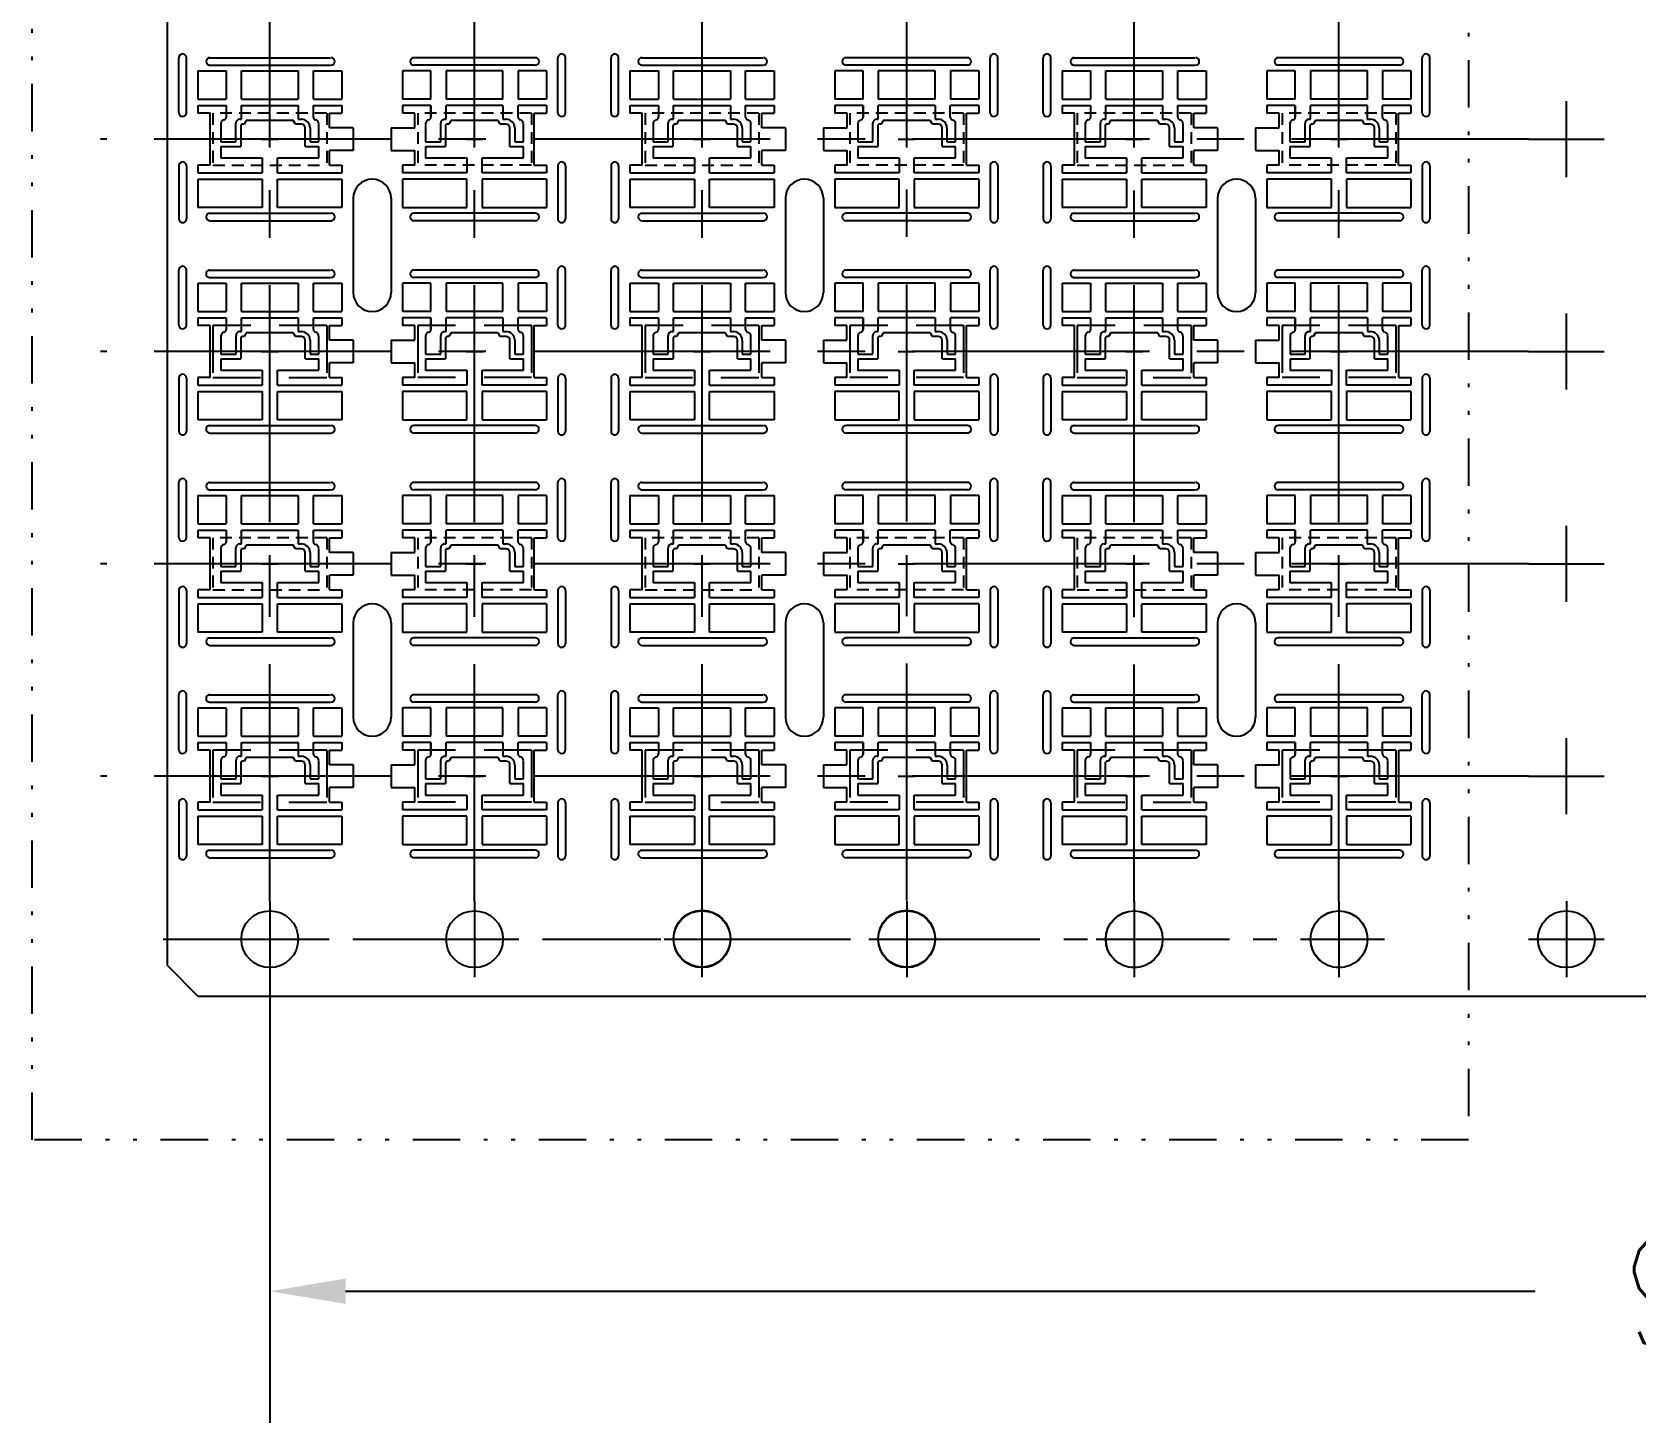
# Model space of a CAD drawing. Extents: x -243 to 181, y -292 to 90.
# Drawn here: x -233.94 to -191.63, y -242.31 to -205.89 of the extents above; entities that cross this region are included whole.
import ezdxf

# ---------------------------------------------------------------- set-up
doc = ezdxf.new("R2010")
doc.units = 0
doc.header["$LTSCALE"] = 2.5
doc.header["$MEASUREMENT"] = 0
doc.header["$PDMODE"] = 34
for name, pattern in [('CENTER', [2, 1.25, -0.25, 0.25, -0.25]), ('CENTERX2', [4, 2.5, -0.5, 0.5, -0.5]), ('DASHED', [0.8, 0.5, -0.3]), ('DIVIDE', [1.25, 0.5, -0.25, 0, -0.25, 0, -0.25])]:
    doc.linetypes.add(name, pattern=pattern)
doc.layers.get('DEFPOINTS').update_dxf_attribs({"linetype": 'CONTINUOUS'})
for name, color, linetype in [('BORDER', 10, 'DASHED'), ('CENTER', 7, 'CENTER'), ('DIM', 7, 'CONTINUOUS'), ('INNERFRAME', 5, 'CONTINUOUS'), ('LF', 5, 'CONTINUOUS')]:
    doc.layers.add(name, color=color, linetype=linetype)
doc.styles.get("Standard").update_dxf_attribs({"font": 'txt.shx', "height": 3})
doc.dimstyles.new('Copy(2) of DIM-B', dxfattribs={"dimscale": 2, "dimtxt": 3, "dimasz": 1, "dimexe": 1, "dimexo": 0, "dimgap": 1, "dimtad": 0, "dimtih": 1, "dimtoh": 1, "dimdec": 3, "dimzin": 0, "dimdsep": 46, "dimtxsty": 'STANDARD', "dimcen": 0.5, "dimadec": 0, "dimazin": 0, "dimtp": 0.025, "dimtm": 0.025, "dimtfac": 1, "dimtdec": 3, "dimtofl": 0, "dimtmove": 0, "dimatfit": 3, "dimfxl": 1, "dimtolj": 1, "dimtzin": 0, "dimarcsym": 0})
doc.dimstyles.new('DIM-B', dxfattribs={"dimscale": 2, "dimtxt": 3, "dimasz": 1, "dimexe": 1, "dimexo": 0, "dimgap": 1, "dimtad": 0, "dimtih": 1, "dimtoh": 1, "dimdec": 3, "dimlfac": 0.05, "dimzin": 0, "dimdsep": 46, "dimtxsty": 'STANDARD', "dimcen": 0.5, "dimadec": 0, "dimazin": 0, "dimtp": 0.025, "dimtm": 0.025, "dimtfac": 1, "dimtdec": 3, "dimtofl": 0, "dimtmove": 0, "dimatfit": 3, "dimfxl": 1, "dimtolj": 1, "dimtzin": 0, "dimarcsym": 0})

# ---------------------------------------------------------------- blocks, each defined once
blk = doc.blocks.new('*D5')
at = {"layer": 'DEFPOINTS', "color": 0, "transparency": 16777216}
for p in [(107.717, 590.438), (-114.283, 588.528), (107.717, 574.27)]:
    blk.add_point(p, dxfattribs=at)
at = {"layer": 'DIM', "color": 0, "lineweight": -2, "transparency": 16777216}
for p, q in [((107.717, 590.438), (107.717, 572.27)), ((-114.283, 588.528), (-114.283, 572.27)), ((-112.283, 574.27), (-20.783, 574.27)), ((105.717, 574.27), (14.217, 574.27))]:
    blk.add_line(p, q, dxfattribs=at)
at = {"layer": 'DIM', "color": 0, "transparency": 16777216}
for points in [[(-112.283, 574.603), (-112.283, 573.936), (-114.283, 574.27)], [(105.717, 574.603), (105.717, 573.936), (107.717, 574.27)]]:
    blk.add_solid(points, dxfattribs=at)
at = {"layer": 'DIM', "color": 0, "transparency": 16777216, "insert": (-3.283, 574.27), "char_height": 3, "attachment_point": 5}
blk.add_mtext('\\A1;222.000%%P0.050', dxfattribs=at)
blk = doc.blocks.new('41930')
at = {"layer": 'INNERFRAME'}
for p, q in [((-221.82, 47.61), (-221.82, 41.55)), ((-213.82, 40.4), (-213.82, 47.61)), ((-183.82, 47.61), (-183.82, 40.4)), ((-175.82, 41.55), (-175.82, 47.61)), ((-224.62, 38.12), (-224.62, 28.6)), ((-216.66, 28.6), (-216.66, 38.4)), ((-214.66, 40.4), (-213.82, 40.4)), ((-214.12, 36.86), (-214.12, 26)), ((-212.34, 37.86), (-213.12, 37.86)), ((-211.22, 39.8), (-212.34, 37.86)), ((-196.32, 39.8), (-211.22, 39.8)), ((-186.42, 39.8), (-196.32, 39.8)), ((-185.3, 37.86), (-186.42, 39.8)), ((-182.12, 37.86), (-185.3, 37.86)), ((-183.82, 40.4), (-182.12, 40.4)), ((-180.12, 26), (-180.12, 35.86)), ((-177.58, 35.86), (-177.58, 28.6)), ((-173.02, 28.6), (-173.02, 37.94)), ((-224.62, 28.6), (-216.66, 28.6)), ((-224.62, 26), (-224.62, 20)), ((-224.62, 26), (-214.12, 26)), ((-180.12, 26), (-173.02, 26)), ((-177.58, 28.6), (-173.02, 28.6)), ((-173.02, 20), (-173.02, 26)), ((-224.62, 24.1), (-224.62, 20)), ((-224.62, 24.09), (-224.62, 19.99)), ((-224.62, 20), (-202.82, 20)), ((-202.82, 20), (-202.82, 12.19)), ((-194.82, 12.19), (-194.82, 20)), ((-194.82, 20), (-173.02, 20))]:
    blk.add_line(p, q, dxfattribs=at)
for centre, radius, start, end in [((-222.62, 38.12), 2, 105, 180), ((-223.32, 41.55), 1.5, 285, 360), ((-214.66, 38.4), 2, 90, 180), ((-213.12, 36.86), 1, 90, 180), ((-182.12, 35.86), 4.54, 0, 90), ((-182.12, 35.86), 2, 0, 90), ((-174.32, 41.55), 1.5, 180, 255), ((-175.02, 38.12), 2, 360, 75)]:
    blk.add_arc(centre, radius, start, end, dxfattribs=at)
blk = doc.blocks.new('002')
at = {"layer": 'BORDER'}
for p, q in [((-152.25, -237.77), (-152.25, -243.27)), ((-140.25, -237.77), (-152.25, -237.77)), ((-140.25, -237.77), (-140.25, -243.27)), ((-118.65, -237.77), (-130.65, -237.77)), ((-130.65, -237.77), (-130.65, -243.27)), ((-118.65, -237.77), (-118.65, -243.27)), ((-152.25, -243.27), (-140.25, -243.27)), ((-118.65, -243.27), (-130.65, -243.27))]:
    blk.add_line(p, q, dxfattribs=at)
at = {"layer": 'CENTER', "linetype": 'CENTER'}
for p, q in [((-146.25, -241.42), (-146.25, -239.62)), ((-124.65, -241.42), (-124.65, -239.62)), ((-147.15, -240.52), (-145.35, -240.52)), ((-125.55, -240.52), (-123.75, -240.52))]:
    blk.add_line(p, q, dxfattribs=at)
at = {"layer": 'INNERFRAME'}
for p, q in [((-150.85, -233.33), (-150.85, -236.31)), ((-149.25, -236.31), (-149.25, -233.33)), ((-143.25, -233.33), (-143.25, -236.31)), ((-141.65, -236.31), (-141.65, -233.33)), ((-129.25, -236.31), (-129.25, -233.33)), ((-127.65, -233.33), (-127.65, -236.31)), ((-121.65, -236.31), (-121.65, -233.33)), ((-120.05, -233.33), (-120.05, -236.31)), ((-129.25, -238.2), (-129.25, -236.99)), ((-147.05, -244.75), (-147.05, -247.73)), ((-145.45, -247.73), (-145.45, -244.75)), ((-125.45, -247.73), (-125.45, -244.75)), ((-123.85, -244.75), (-123.85, -247.73))]:
    blk.add_line(p, q, dxfattribs=at)
at = {"layer": 'LF'}
for p, q in [((-155.85, -237.73), (-155.85, -231.93)), ((-155.05, -237.73), (-155.05, -231.93)), ((-153.85, -233.33), (-150.85, -233.33)), ((-153.85, -233.33), (-153.85, -236.31)), ((-152.65, -231.93), (-139.85, -231.93)), ((-152.65, -232.73), (-139.85, -232.73)), ((-149.25, -233.33), (-143.25, -233.33)), ((-141.65, -233.33), (-138.65, -233.33)), ((-138.65, -233.33), (-138.65, -236.31)), ((-138.65, -233.33), (-138.65, -236.31)), ((-129.25, -233.33), (-132.25, -233.33)), ((-132.25, -233.33), (-132.25, -236.31)), ((-132.25, -233.33), (-132.25, -236.31)), ((-118.25, -231.93), (-131.05, -231.93)), ((-118.25, -232.73), (-131.05, -232.73)), ((-121.65, -233.33), (-127.65, -233.33)), ((-117.05, -233.33), (-120.05, -233.33)), ((-117.05, -233.33), (-117.05, -236.31)), ((-115.85, -237.73), (-115.85, -231.93)), ((-115.05, -237.73), (-115.05, -231.93)), ((-153.85, -236.31), (-150.85, -236.31)), ((-149.25, -236.31), (-143.25, -236.31)), ((-141.65, -236.31), (-138.65, -236.31)), ((-129.25, -236.31), (-132.25, -236.31)), ((-121.65, -236.31), (-127.65, -236.31)), ((-117.05, -236.31), (-120.05, -236.31)), ((-153.85, -236.99), (-150.85, -236.99)), ((-153.85, -236.99), (-153.85, -237.77)), ((-152.55, -237.77), (-153.85, -237.77)), ((-152.55, -243.27), (-152.55, -237.77)), ((-149.25, -236.99), (-143.25, -236.99)), ((-141.65, -236.99), (-138.65, -236.99)), ((-139.95, -239.32), (-139.95, -237.77)), ((-139.95, -237.77), (-138.65, -237.77)), ((-138.65, -236.99), (-138.65, -237.77)), ((-129.25, -236.99), (-132.25, -236.99)), ((-132.25, -236.99), (-132.25, -237.77)), ((-130.95, -237.77), (-132.25, -237.77)), ((-130.95, -239.32), (-130.95, -237.77)), ((-121.65, -236.99), (-127.65, -236.99)), ((-117.05, -236.99), (-120.05, -236.99)), ((-118.35, -243.27), (-118.35, -237.77)), ((-118.35, -237.77), (-117.05, -237.77)), ((-117.05, -236.99), (-117.05, -237.77)), ((-137.45, -239.32), (-139.95, -239.32)), ((-137.45, -239.32), (-137.45, -241.72)), ((-133.45, -239.32), (-130.95, -239.32)), ((-133.45, -239.32), (-133.45, -241.72)), ((-139.95, -243.27), (-139.95, -241.72)), ((-137.45, -241.72), (-139.95, -241.72)), ((-133.45, -241.72), (-130.95, -241.72)), ((-130.95, -243.27), (-130.95, -241.72)), ((-155.85, -243.33), (-155.85, -248.93)), ((-155.05, -243.33), (-155.05, -248.93)), ((-153.85, -243.27), (-153.85, -244.07)), ((-152.55, -243.27), (-153.85, -243.27)), ((-139.95, -243.27), (-138.65, -243.27)), ((-138.65, -243.27), (-138.65, -244.07)), ((-132.25, -243.27), (-132.25, -244.07)), ((-130.95, -243.27), (-132.25, -243.27)), ((-118.35, -243.27), (-117.05, -243.27)), ((-117.05, -243.27), (-117.05, -244.07)), ((-115.85, -243.33), (-115.85, -248.93)), ((-115.05, -243.33), (-115.05, -248.93)), ((-153.85, -244.07), (-147.05, -244.07)), ((-153.85, -244.75), (-147.05, -244.75)), ((-153.85, -244.75), (-153.85, -247.73)), ((-145.45, -244.07), (-138.65, -244.07)), ((-145.45, -244.75), (-138.65, -244.75)), ((-138.65, -244.75), (-138.65, -247.73)), ((-125.45, -244.07), (-132.25, -244.07)), ((-125.45, -244.75), (-132.25, -244.75)), ((-132.25, -244.75), (-132.25, -247.73)), ((-117.05, -244.07), (-123.85, -244.07)), ((-117.05, -244.75), (-123.85, -244.75)), ((-117.05, -244.75), (-117.05, -247.73)), ((-137.45, -246.75), (-137.45, -256.71)), ((-133.45, -246.75), (-133.45, -256.71)), ((-147.05, -247.73), (-153.85, -247.73)), ((-152.65, -248.33), (-139.85, -248.33)), ((-138.65, -247.73), (-145.45, -247.73)), ((-132.25, -247.73), (-125.45, -247.73)), ((-118.25, -248.33), (-131.05, -248.33)), ((-123.85, -247.73), (-117.05, -247.73)), ((-152.58, -249.13), (-139.78, -249.13)), ((-118.25, -249.13), (-131.05, -249.13))]:
    blk.add_line(p, q, dxfattribs=at)
for centre, radius, start, end in [((-155.45, -231.93), 0.4, 0, 180), ((-115.45, -231.93), 0.4, 0, 180), ((-152.58, -232.33), 0.4, 90, 270), ((-139.78, -232.33), 0.4, 270, 90), ((-131.05, -232.33), 0.4, 90, 270), ((-118.25, -232.33), 0.4, 270, 90), ((-155.45, -237.73), 0.4, 180, 0), ((-115.45, -237.73), 0.4, 180, 0), ((-155.45, -243.33), 0.4, 0, 180), ((-115.45, -243.33), 0.4, 0, 180), ((-135.45, -246.75), 2, 0, 180), ((-152.58, -248.73), 0.4, 90, 270), ((-139.78, -248.73), 0.4, 270, 90), ((-131.05, -248.73), 0.4, 90, 270), ((-118.25, -248.73), 0.4, 270, 90), ((-155.45, -248.93), 0.4, 180, 0), ((-115.45, -248.93), 0.4, 180, 0), ((-135.45, -256.71), 2, 180, 0)]:
    blk.add_arc(centre, radius, start, end, dxfattribs=at)
at = {"layer": 'DIM', "color": 0, "xscale": 0.2, "yscale": 0.2, "zscale": 0.2}
for p in [(-106.49, -246.51), (-84.89, -246.51)]:
    blk.add_blockref('41930', p, dxfattribs=at)
blk = doc.blocks.new('*D110')
at = {"layer": 'DEFPOINTS', "color": 0, "linetype": 'ByBlock', "transparency": 16777216}
for p in [(-114.283, 591.477), (-14.533, 591.477), (-14.533, 582.153)]:
    blk.add_point(p, dxfattribs=at)
at = {"layer": 'DIM', "color": 0, "linetype": 'ByBlock', "lineweight": -2, "transparency": 16777216}
for p, q in [((-114.283, 591.477), (-114.283, 580.153)), ((-14.533, 591.477), (-14.533, 580.153)), ((-112.283, 582.153), (-80.908, 582.153)), ((-16.533, 582.153), (-47.908, 582.153))]:
    blk.add_line(p, q, dxfattribs=at)
at = {"layer": 'DIM', "color": 0, "linetype": 'ByBlock', "transparency": 16777216}
for points in [[(-112.283, 582.487), (-112.283, 581.82), (-114.283, 582.153)], [(-16.533, 582.487), (-16.533, 581.82), (-14.533, 582.153)]]:
    blk.add_solid(points, dxfattribs=at)
at = {"layer": 'DIM', "color": 0, "linetype": 'ByBlock', "transparency": 16777216, "insert": (-64.408, 582.153), "char_height": 3, "attachment_point": 5}
blk.add_mtext('\\A1;99.750%%P0.050', dxfattribs=at)
blk = doc.blocks.new('*U120')
at = {"layer": 'LF'}
for p, q in [((-4.30875, 2.15), (-1.10875, 2.15)), ((4.29125, 2.15), (1.09125, 2.15)), ((-4.30875, 1.95), (-1.10875, 1.95)), ((4.29125, 1.95), (1.09125, 1.95)), ((-4.30875, -1.95), (-1.10875, -1.95)), ((4.29125, -1.95), (1.09125, -1.95)), ((-4.29125, -2.15), (-1.09125, -2.15)), ((4.29125, -2.15), (1.09125, -2.15))]:
    blk.add_line(p, q, dxfattribs=at)
for centre, start, end in [((-4.29125, 2.05), 90, 270), ((-1.09125, 2.05), 270, 90), ((1.09125, 2.05), 90, 270), ((4.29125, 2.05), 270, 90), ((-4.29125, -2.05), 90, 270), ((-1.09125, -2.05), 270, 90), ((1.09125, -2.05), 90, 270), ((4.29125, -2.05), 270, 90)]:
    blk.add_arc(centre, 0.1, start, end, dxfattribs=at)
blk = doc.blocks.new('*U121')
at = {"layer": 'DIM', "color": 0, "linetype": 'ByBlock', "lineweight": -2, "transparency": 16777216}
for p in [(0, 0), (11.4, 0), (22.8, 0), (0, -11.2), (11.4, -11.2), (22.8, -11.2), (0, -22.4), (11.4, -22.4), (22.8, -22.4), (0, -33.6), (11.4, -33.6), (22.8, -33.6)]:
    blk.add_blockref('*U120', p, dxfattribs=at)

msp = doc.modelspace()

# ---------------------------------------------------------------- linework, layer by layer
at = {"layer": 'BORDER'}
for p, q in [((-229.1673, -213.6275), (-229.1673, -215.0025)), ((-226.1673, -213.6275), (-229.1673, -213.6275)), ((-226.1673, -213.6275), (-226.1673, -215.0025)), ((-220.7673, -213.6275), (-223.7673, -213.6275)), ((-223.7673, -213.6275), (-223.7673, -215.0025)), ((-220.7673, -213.6275), (-220.7673, -215.0025)), ((-217.7673, -213.6275), (-217.7673, -215.0025)), ((-214.7673, -213.6275), (-217.7673, -213.6275)), ((-214.7673, -213.6275), (-214.7673, -215.0025)), ((-209.3673, -213.6275), (-212.3673, -213.6275)), ((-212.3673, -213.6275), (-212.3673, -215.0025)), ((-209.3673, -213.6275), (-209.3673, -215.0025)), ((-206.3679, -213.6275), (-206.3679, -215.0025)), ((-203.3679, -213.6275), (-206.3679, -213.6275)), ((-203.3679, -213.6275), (-203.3679, -215.0025)), ((-197.9679, -213.6275), (-200.9679, -213.6275)), ((-200.9679, -213.6275), (-200.9679, -215.0025)), ((-197.9679, -213.6275), (-197.9679, -215.0025)), ((-229.1673, -215.0025), (-226.1673, -215.0025)), ((-220.7673, -215.0025), (-223.7673, -215.0025)), ((-217.7673, -215.0025), (-214.7673, -215.0025)), ((-209.3673, -215.0025), (-212.3673, -215.0025)), ((-206.3679, -215.0025), (-203.3679, -215.0025)), ((-197.9679, -215.0025), (-200.9679, -215.0025)), ((-229.1673, -224.8275), (-229.1673, -226.2025)), ((-226.1673, -224.8275), (-229.1673, -224.8275)), ((-226.1673, -224.8275), (-226.1673, -226.2025)), ((-220.7673, -224.8275), (-223.7673, -224.8275)), ((-223.7673, -224.8275), (-223.7673, -226.2025)), ((-220.7673, -224.8275), (-220.7673, -226.2025)), ((-217.7673, -224.8275), (-217.7673, -226.2025)), ((-214.7673, -224.8275), (-217.7673, -224.8275)), ((-214.7673, -224.8275), (-214.7673, -226.2025)), ((-209.3673, -224.8275), (-212.3673, -224.8275)), ((-212.3673, -224.8275), (-212.3673, -226.2025)), ((-209.3673, -224.8275), (-209.3673, -226.2025)), ((-206.3679, -224.8275), (-206.3679, -226.2025)), ((-203.3679, -224.8275), (-206.3679, -224.8275)), ((-203.3679, -224.8275), (-203.3679, -226.2025)), ((-197.9679, -224.8275), (-200.9679, -224.8275)), ((-200.9679, -224.8275), (-200.9679, -226.2025)), ((-197.9679, -224.8275), (-197.9679, -226.2025)), ((-229.1673, -226.2025), (-226.1673, -226.2025)), ((-220.7673, -226.2025), (-223.7673, -226.2025)), ((-217.7673, -226.2025), (-214.7673, -226.2025)), ((-209.3673, -226.2025), (-212.3673, -226.2025)), ((-206.3679, -226.2025), (-203.3679, -226.2025)), ((-197.9679, -226.2025), (-200.9679, -226.2025))]:
    msp.add_line(p, q, dxfattribs=at)
at = {"layer": 'CENTER'}
for p, q in [((-193.4679, -209.715), (-193.4679, -207.715)), ((-194.4679, -208.715), (-192.4679, -208.715)), ((-193.4679, -215.315), (-193.4679, -213.315)), ((-194.4679, -214.315), (-192.4679, -214.315)), ((-193.4679, -220.9145), (-193.4679, -218.9145)), ((-194.4679, -219.9145), (-192.4679, -219.9145)), ((-193.4679, -226.515), (-193.4679, -224.515)), ((-194.4679, -225.515), (-192.4679, -225.515)), ((-230.4779, -229.8149), (-198.266, -229.8149))]:
    msp.add_line(p, q, dxfattribs=at)
at = {"layer": 'CENTER', "linetype": 'CENTER'}
for p, q in [((-227.8923, -214.315), (-227.4423, -214.315)), ((-227.6673, -214.54), (-227.6673, -214.09)), ((-222.4923, -214.315), (-222.0423, -214.315)), ((-222.2673, -214.54), (-222.2673, -214.09)), ((-216.4923, -214.315), (-216.0423, -214.315)), ((-216.2673, -214.54), (-216.2673, -214.09)), ((-211.0923, -214.315), (-210.6423, -214.315)), ((-210.8673, -214.54), (-210.8673, -214.09)), ((-205.0929, -214.315), (-204.6429, -214.315)), ((-204.8679, -214.54), (-204.8679, -214.09)), ((-199.6929, -214.315), (-199.2429, -214.315)), ((-199.4679, -214.54), (-199.4679, -214.09)), ((-227.6673, -225.74), (-227.6673, -225.29)), ((-222.2673, -225.74), (-222.2673, -225.29)), ((-216.2673, -225.74), (-216.2673, -225.29)), ((-210.8673, -225.74), (-210.8673, -225.29)), ((-204.8679, -225.74), (-204.8679, -225.29)), ((-199.4679, -225.74), (-199.4679, -225.29)), ((-227.8923, -225.515), (-227.4423, -225.515)), ((-222.4923, -225.515), (-222.0423, -225.515)), ((-216.4923, -225.515), (-216.0423, -225.515)), ((-211.0923, -225.515), (-210.6423, -225.515)), ((-205.0929, -225.515), (-204.6429, -225.515)), ((-199.6929, -225.515), (-199.2429, -225.515))]:
    msp.add_line(p, q, dxfattribs=at)
at = {"layer": 'DIM', "linetype": 'CENTERX2'}
for p, q in [((-227.6673, -228.8149), (-227.6673, -183.0149)), ((-222.2673, -228.8149), (-222.2673, -183.0149)), ((-216.2673, -228.8149), (-216.2673, -183.0149)), ((-210.8675, -228.7949), (-210.8675, -182.9949)), ((-204.8679, -228.8182), (-204.8679, -183.0182)), ((-199.4679, -228.8149), (-199.4679, -183.0149)), ((-194.4679, -208.715), (-232.136, -208.715)), ((-194.4679, -214.315), (-232.136, -214.315)), ((-194.4679, -219.9145), (-232.136, -219.9145)), ((-194.4679, -225.515), (-232.136, -225.515))]:
    msp.add_line(p, q, dxfattribs=at)
at = {"layer": 'DIM'}
for p, q in [((-227.6679, -228.8149), (-227.6679, -230.8149)), ((-222.2679, -228.8149), (-222.2679, -230.8149)), ((-216.2679, -228.8149), (-216.2679, -230.8149)), ((-210.8679, -228.8149), (-210.8679, -230.8149)), ((-204.8679, -228.8149), (-204.8679, -230.8149)), ((-199.4679, -228.8149), (-199.4679, -230.8149)), ((-193.4679, -228.8149), (-193.4679, -230.8149)), ((-228.6679, -229.8149), (-226.6679, -229.8149)), ((-223.2679, -229.8149), (-221.2679, -229.8149)), ((-217.2679, -229.8149), (-215.2679, -229.8149)), ((-211.8679, -229.8149), (-209.8679, -229.8149)), ((-205.8679, -229.8149), (-203.8679, -229.8149)), ((-200.4679, -229.8149), (-198.4679, -229.8149)), ((-194.4679, -229.8149), (-192.4679, -229.8149))]:
    msp.add_line(p, q, dxfattribs=at)
at = {"layer": 'DIM', "linetype": 'DIVIDE'}
msp.add_lwpolyline([(-233.9383, -176.7095), (-196.0477, -176.7095), (-196.0477, -235.1098), (-233.9383, -235.1098)], close=True, dxfattribs=at)
at = {"layer": 'INNERFRAME'}
for p, q in [((-228.8173, -212.5171), (-228.8173, -213.2617)), ((-228.4173, -213.2617), (-228.4173, -212.5171)), ((-226.9173, -212.5171), (-226.9173, -213.2617)), ((-226.5173, -213.2617), (-226.5173, -212.5171)), ((-223.4173, -213.2617), (-223.4173, -212.5171)), ((-223.0173, -212.5171), (-223.0173, -213.2617)), ((-221.5173, -213.2617), (-221.5173, -212.5171)), ((-221.1173, -212.5171), (-221.1173, -213.2617)), ((-217.4173, -212.5171), (-217.4173, -213.2617)), ((-217.0173, -213.2617), (-217.0173, -212.5171)), ((-215.5173, -212.5171), (-215.5173, -213.2617)), ((-215.1173, -213.2617), (-215.1173, -212.5171)), ((-212.0173, -213.2617), (-212.0173, -212.5171)), ((-211.6173, -212.5171), (-211.6173, -213.2617)), ((-210.1173, -213.2617), (-210.1173, -212.5171)), ((-209.7173, -212.5171), (-209.7173, -213.2617)), ((-206.0179, -212.5171), (-206.0179, -213.2617)), ((-205.6179, -213.2617), (-205.6179, -212.5171)), ((-204.1179, -212.5171), (-204.1179, -213.2617)), ((-203.7179, -213.2617), (-203.7179, -212.5171)), ((-200.6179, -213.2617), (-200.6179, -212.5171)), ((-200.2179, -212.5171), (-200.2179, -213.2617)), ((-198.7179, -213.2617), (-198.7179, -212.5171)), ((-198.3179, -212.5171), (-198.3179, -213.2617)), ((-223.4173, -213.7345), (-223.4173, -213.4317)), ((-212.0173, -213.7345), (-212.0173, -213.4317)), ((-200.6179, -213.7345), (-200.6179, -213.4317)), ((-227.8673, -215.3725), (-227.8673, -216.1171)), ((-227.4673, -216.1171), (-227.4673, -215.3725)), ((-222.4673, -216.1171), (-222.4673, -215.3725)), ((-222.0673, -215.3725), (-222.0673, -216.1171)), ((-216.4673, -215.3725), (-216.4673, -216.1171)), ((-216.0673, -216.1171), (-216.0673, -215.3725)), ((-211.0673, -216.1171), (-211.0673, -215.3725)), ((-210.6673, -215.3725), (-210.6673, -216.1171)), ((-205.0679, -215.3725), (-205.0679, -216.1171)), ((-204.6679, -216.1171), (-204.6679, -215.3725)), ((-199.6679, -216.1171), (-199.6679, -215.3725)), ((-199.2679, -215.3725), (-199.2679, -216.1171)), ((-228.8173, -223.7171), (-228.8173, -224.4617)), ((-228.4173, -224.4617), (-228.4173, -223.7171)), ((-226.9173, -223.7171), (-226.9173, -224.4617)), ((-226.5173, -224.4617), (-226.5173, -223.7171)), ((-223.4173, -224.4617), (-223.4173, -223.7171)), ((-223.0173, -223.7171), (-223.0173, -224.4617)), ((-221.5173, -224.4617), (-221.5173, -223.7171)), ((-221.1173, -223.7171), (-221.1173, -224.4617)), ((-217.4173, -223.7171), (-217.4173, -224.4617)), ((-217.0173, -224.4617), (-217.0173, -223.7171)), ((-215.5173, -223.7171), (-215.5173, -224.4617)), ((-215.1173, -224.4617), (-215.1173, -223.7171)), ((-212.0173, -224.4617), (-212.0173, -223.7171)), ((-211.6173, -223.7171), (-211.6173, -224.4617)), ((-210.1173, -224.4617), (-210.1173, -223.7171)), ((-209.7173, -223.7171), (-209.7173, -224.4617)), ((-206.0179, -223.7171), (-206.0179, -224.4617)), ((-205.6179, -224.4617), (-205.6179, -223.7171)), ((-204.1179, -223.7171), (-204.1179, -224.4617)), ((-203.7179, -224.4617), (-203.7179, -223.7171)), ((-200.6179, -224.4617), (-200.6179, -223.7171)), ((-200.2179, -223.7171), (-200.2179, -224.4617)), ((-198.7179, -224.4617), (-198.7179, -223.7171)), ((-198.3179, -223.7171), (-198.3179, -224.4617)), ((-223.4173, -224.9346), (-223.4173, -224.6317)), ((-212.0173, -224.9346), (-212.0173, -224.6317)), ((-200.6179, -224.9346), (-200.6179, -224.6317)), ((-227.8673, -226.5725), (-227.8673, -227.3171)), ((-227.4673, -227.3171), (-227.4673, -226.5725)), ((-222.4673, -227.3171), (-222.4673, -226.5725)), ((-222.0673, -226.5725), (-222.0673, -227.3171)), ((-216.4673, -226.5725), (-216.4673, -227.3171)), ((-216.0673, -227.3171), (-216.0673, -226.5725)), ((-211.0673, -227.3171), (-211.0673, -226.5725)), ((-210.6673, -226.5725), (-210.6673, -227.3171)), ((-205.0679, -226.5725), (-205.0679, -227.3171)), ((-204.6679, -227.3171), (-204.6679, -226.5725)), ((-199.6679, -227.3171), (-199.6679, -226.5725)), ((-199.2679, -226.5725), (-199.2679, -227.3171))]:
    msp.add_line(p, q, dxfattribs=at)
at = {"layer": 'LF'}
for p, q in [((-230.3679, -230.5099), (-230.3679, -181.3199)), ((-230.0673, -213.6171), (-230.0673, -212.1671)), ((-229.8673, -213.6171), (-229.8673, -212.1671)), ((-220.0673, -213.6171), (-220.0673, -212.1671)), ((-219.8673, -213.6171), (-219.8673, -212.1671)), ((-218.6673, -213.6171), (-218.6673, -212.1671)), ((-218.4673, -213.6171), (-218.4673, -212.1671)), ((-208.6673, -213.6171), (-208.6673, -212.1671)), ((-208.4673, -213.6171), (-208.4673, -212.1671)), ((-207.2679, -213.6171), (-207.2679, -212.1671)), ((-207.0679, -213.6171), (-207.0679, -212.1671)), ((-197.2679, -213.6171), (-197.2679, -212.1671)), ((-197.0679, -213.6171), (-197.0679, -212.1671)), ((-229.5673, -212.5171), (-228.8173, -212.5171)), ((-229.5673, -212.5171), (-229.5673, -213.2617)), ((-228.4173, -212.5171), (-226.9173, -212.5171)), ((-226.5173, -212.5171), (-225.7673, -212.5171)), ((-225.7673, -212.5171), (-225.7673, -213.2617)), ((-225.7673, -212.5171), (-225.7673, -213.2617)), ((-223.4173, -212.5171), (-224.1673, -212.5171)), ((-224.1673, -212.5171), (-224.1673, -213.2617)), ((-224.1673, -212.5171), (-224.1673, -213.2617)), ((-221.5173, -212.5171), (-223.0173, -212.5171)), ((-220.3673, -212.5171), (-221.1173, -212.5171)), ((-220.3673, -212.5171), (-220.3673, -213.2617)), ((-218.1673, -212.5171), (-217.4173, -212.5171)), ((-218.1673, -212.5171), (-218.1673, -213.2617)), ((-217.0173, -212.5171), (-215.5173, -212.5171)), ((-215.1173, -212.5171), (-214.3673, -212.5171)), ((-214.3673, -212.5171), (-214.3673, -213.2617)), ((-214.3673, -212.5171), (-214.3673, -213.2617)), ((-212.0173, -212.5171), (-212.7673, -212.5171)), ((-212.7673, -212.5171), (-212.7673, -213.2617)), ((-212.7673, -212.5171), (-212.7673, -213.2617)), ((-210.1173, -212.5171), (-211.6173, -212.5171)), ((-208.9673, -212.5171), (-209.7173, -212.5171)), ((-208.9673, -212.5171), (-208.9673, -213.2617)), ((-206.7679, -212.5171), (-206.0179, -212.5171)), ((-206.7679, -212.5171), (-206.7679, -213.2617)), ((-205.6179, -212.5171), (-204.1179, -212.5171)), ((-203.7179, -212.5171), (-202.9679, -212.5171)), ((-202.9679, -212.5171), (-202.9679, -213.2617)), ((-202.9679, -212.5171), (-202.9679, -213.2617)), ((-200.6179, -212.5171), (-201.3679, -212.5171)), ((-201.3679, -212.5171), (-201.3679, -213.2617)), ((-201.3679, -212.5171), (-201.3679, -213.2617)), ((-198.7179, -212.5171), (-200.2179, -212.5171)), ((-197.5679, -212.5171), (-198.3179, -212.5171)), ((-197.5679, -212.5171), (-197.5679, -213.2617)), ((-229.5673, -213.2617), (-228.8173, -213.2617)), ((-229.5673, -213.4317), (-228.8173, -213.4317)), ((-229.5673, -213.4317), (-229.5673, -213.6275)), ((-229.2433, -213.6275), (-229.5673, -213.6275)), ((-229.2433, -215.0025), (-229.2433, -213.6275)), ((-228.4173, -213.2617), (-226.9173, -213.2617)), ((-228.4173, -213.4317), (-226.9173, -213.4317)), ((-226.5173, -213.2617), (-225.7673, -213.2617)), ((-226.5173, -213.4317), (-225.7673, -213.4317)), ((-226.0913, -214.015), (-226.0913, -213.6275)), ((-226.0913, -213.6275), (-225.7673, -213.6275)), ((-225.7673, -213.4317), (-225.7673, -213.6275)), ((-223.4173, -213.2617), (-224.1673, -213.2617)), ((-223.4173, -213.4317), (-224.1673, -213.4317)), ((-224.1673, -213.4317), (-224.1673, -213.6275)), ((-223.8433, -213.6275), (-224.1673, -213.6275)), ((-223.8433, -214.015), (-223.8433, -213.6275)), ((-221.5173, -213.2617), (-223.0173, -213.2617)), ((-221.5173, -213.4317), (-223.0173, -213.4317)), ((-220.3673, -213.2617), (-221.1173, -213.2617)), ((-220.3673, -213.4317), (-221.1173, -213.4317)), ((-220.6913, -215.0025), (-220.6913, -213.6275)), ((-220.6913, -213.6275), (-220.3673, -213.6275)), ((-220.3673, -213.4317), (-220.3673, -213.6275)), ((-218.1673, -213.2617), (-217.4173, -213.2617)), ((-218.1673, -213.4317), (-217.4173, -213.4317)), ((-218.1673, -213.4317), (-218.1673, -213.6275)), ((-217.8433, -213.6275), (-218.1673, -213.6275)), ((-217.8433, -215.0025), (-217.8433, -213.6275)), ((-217.0173, -213.2617), (-215.5173, -213.2617)), ((-217.0173, -213.4317), (-215.5173, -213.4317)), ((-215.1173, -213.2617), (-214.3673, -213.2617)), ((-215.1173, -213.4317), (-214.3673, -213.4317)), ((-214.6913, -214.015), (-214.6913, -213.6275)), ((-214.6913, -213.6275), (-214.3673, -213.6275)), ((-214.3673, -213.4317), (-214.3673, -213.6275)), ((-212.0173, -213.2617), (-212.7673, -213.2617)), ((-212.0173, -213.4317), (-212.7673, -213.4317)), ((-212.7673, -213.4317), (-212.7673, -213.6275)), ((-212.4433, -213.6275), (-212.7673, -213.6275)), ((-212.4433, -214.015), (-212.4433, -213.6275)), ((-210.1173, -213.2617), (-211.6173, -213.2617)), ((-210.1173, -213.4317), (-211.6173, -213.4317)), ((-208.9673, -213.2617), (-209.7173, -213.2617)), ((-208.9673, -213.4317), (-209.7173, -213.4317)), ((-209.2913, -215.0025), (-209.2913, -213.6275)), ((-209.2913, -213.6275), (-208.9673, -213.6275)), ((-208.9673, -213.4317), (-208.9673, -213.6275)), ((-206.7679, -213.2617), (-206.0179, -213.2617)), ((-206.7679, -213.4317), (-206.0179, -213.4317)), ((-206.7679, -213.4317), (-206.7679, -213.6275)), ((-206.4439, -213.6275), (-206.7679, -213.6275)), ((-206.4439, -215.0025), (-206.4439, -213.6275)), ((-205.6179, -213.2617), (-204.1179, -213.2617)), ((-205.6179, -213.4317), (-204.1179, -213.4317)), ((-203.7179, -213.2617), (-202.9679, -213.2617)), ((-203.7179, -213.4317), (-202.9679, -213.4317)), ((-203.2919, -214.015), (-203.2919, -213.6275)), ((-203.2919, -213.6275), (-202.9679, -213.6275)), ((-202.9679, -213.4317), (-202.9679, -213.6275)), ((-200.6179, -213.2617), (-201.3679, -213.2617)), ((-200.6179, -213.4317), (-201.3679, -213.4317)), ((-201.3679, -213.4317), (-201.3679, -213.6275)), ((-201.0439, -213.6275), (-201.3679, -213.6275)), ((-201.0439, -214.015), (-201.0439, -213.6275)), ((-198.7179, -213.2617), (-200.2179, -213.2617)), ((-198.7179, -213.4317), (-200.2179, -213.4317)), ((-197.5679, -213.2617), (-198.3179, -213.2617)), ((-197.5679, -213.4317), (-198.3179, -213.4317)), ((-197.8919, -215.0025), (-197.8919, -213.6275)), ((-197.8919, -213.6275), (-197.5679, -213.6275)), ((-197.5679, -213.4317), (-197.5679, -213.6275)), ((-225.4673, -214.015), (-226.0913, -214.015)), ((-225.4673, -214.015), (-225.4673, -214.615)), ((-224.4673, -214.015), (-223.8433, -214.015)), ((-224.4673, -214.015), (-224.4673, -214.615)), ((-214.0673, -214.015), (-214.6913, -214.015)), ((-214.0673, -214.015), (-214.0673, -214.615)), ((-213.0673, -214.015), (-212.4433, -214.015)), ((-213.0673, -214.015), (-213.0673, -214.615)), ((-202.6679, -214.015), (-203.2919, -214.015)), ((-202.6679, -214.015), (-202.6679, -214.615)), ((-201.6679, -214.015), (-201.0439, -214.015)), ((-201.6679, -214.015), (-201.6679, -214.615)), ((-226.0913, -215.0025), (-226.0913, -214.615)), ((-225.4673, -214.615), (-226.0913, -214.615)), ((-224.4673, -214.615), (-223.8433, -214.615)), ((-223.8433, -215.0025), (-223.8433, -214.615)), ((-214.6913, -215.0025), (-214.6913, -214.615)), ((-214.0673, -214.615), (-214.6913, -214.615)), ((-213.0673, -214.615), (-212.4433, -214.615)), ((-212.4433, -215.0025), (-212.4433, -214.615)), ((-203.2919, -215.0025), (-203.2919, -214.615)), ((-202.6679, -214.615), (-203.2919, -214.615)), ((-201.6679, -214.615), (-201.0439, -214.615)), ((-201.0439, -215.0025), (-201.0439, -214.615)), ((-230.0673, -215.0171), (-230.0673, -216.4171)), ((-229.8673, -215.0171), (-229.8673, -216.4171)), ((-229.5673, -215.0025), (-229.5673, -215.2025)), ((-229.2433, -215.0025), (-229.5673, -215.0025)), ((-229.5673, -215.2025), (-227.8673, -215.2025)), ((-227.4673, -215.2025), (-225.7673, -215.2025)), ((-226.0913, -215.0025), (-225.7673, -215.0025)), ((-225.7673, -215.0025), (-225.7673, -215.2025)), ((-224.1673, -215.0025), (-224.1673, -215.2025)), ((-223.8433, -215.0025), (-224.1673, -215.0025)), ((-222.4673, -215.2025), (-224.1673, -215.2025)), ((-220.3673, -215.2025), (-222.0673, -215.2025)), ((-220.6913, -215.0025), (-220.3673, -215.0025)), ((-220.3673, -215.0025), (-220.3673, -215.2025)), ((-220.0673, -215.0171), (-220.0673, -216.4171)), ((-219.8673, -215.0171), (-219.8673, -216.4171)), ((-218.6673, -215.0171), (-218.6673, -216.4171)), ((-218.4673, -215.0171), (-218.4673, -216.4171)), ((-218.1673, -215.0025), (-218.1673, -215.2025)), ((-217.8433, -215.0025), (-218.1673, -215.0025)), ((-218.1673, -215.2025), (-216.4673, -215.2025)), ((-216.0673, -215.2025), (-214.3673, -215.2025)), ((-214.6913, -215.0025), (-214.3673, -215.0025)), ((-214.3673, -215.0025), (-214.3673, -215.2025)), ((-212.7673, -215.0025), (-212.7673, -215.2025)), ((-212.4433, -215.0025), (-212.7673, -215.0025)), ((-211.0673, -215.2025), (-212.7673, -215.2025)), ((-208.9673, -215.2025), (-210.6673, -215.2025)), ((-209.2913, -215.0025), (-208.9673, -215.0025)), ((-208.9673, -215.0025), (-208.9673, -215.2025)), ((-208.6673, -215.0171), (-208.6673, -216.4171)), ((-208.4673, -215.0171), (-208.4673, -216.4171)), ((-207.2679, -215.0171), (-207.2679, -216.4171)), ((-207.0679, -215.0171), (-207.0679, -216.4171)), ((-206.7679, -215.0025), (-206.7679, -215.2025)), ((-206.4439, -215.0025), (-206.7679, -215.0025)), ((-206.7679, -215.2025), (-205.0679, -215.2025)), ((-204.6679, -215.2025), (-202.9679, -215.2025)), ((-203.2919, -215.0025), (-202.9679, -215.0025)), ((-202.9679, -215.0025), (-202.9679, -215.2025)), ((-201.3679, -215.0025), (-201.3679, -215.2025)), ((-201.0439, -215.0025), (-201.3679, -215.0025)), ((-199.6679, -215.2025), (-201.3679, -215.2025)), ((-197.5679, -215.2025), (-199.2679, -215.2025)), ((-197.8919, -215.0025), (-197.5679, -215.0025)), ((-197.5679, -215.0025), (-197.5679, -215.2025)), ((-197.2679, -215.0171), (-197.2679, -216.4171)), ((-197.0679, -215.0171), (-197.0679, -216.4171)), ((-229.5673, -215.3725), (-227.8673, -215.3725)), ((-229.5673, -215.3725), (-229.5673, -216.1171)), ((-227.4673, -215.3725), (-225.7673, -215.3725)), ((-225.7673, -215.3725), (-225.7673, -216.1171)), ((-222.4673, -215.3725), (-224.1673, -215.3725)), ((-224.1673, -215.3725), (-224.1673, -216.1171)), ((-220.3673, -215.3725), (-222.0673, -215.3725)), ((-220.3673, -215.3725), (-220.3673, -216.1171)), ((-218.1673, -215.3725), (-216.4673, -215.3725)), ((-218.1673, -215.3725), (-218.1673, -216.1171)), ((-216.0673, -215.3725), (-214.3673, -215.3725)), ((-214.3673, -215.3725), (-214.3673, -216.1171)), ((-211.0673, -215.3725), (-212.7673, -215.3725)), ((-212.7673, -215.3725), (-212.7673, -216.1171)), ((-208.9673, -215.3725), (-210.6673, -215.3725)), ((-208.9673, -215.3725), (-208.9673, -216.1171)), ((-206.7679, -215.3725), (-205.0679, -215.3725)), ((-206.7679, -215.3725), (-206.7679, -216.1171)), ((-204.6679, -215.3725), (-202.9679, -215.3725)), ((-202.9679, -215.3725), (-202.9679, -216.1171)), ((-199.6679, -215.3725), (-201.3679, -215.3725)), ((-201.3679, -215.3725), (-201.3679, -216.1171)), ((-197.5679, -215.3725), (-199.2679, -215.3725)), ((-197.5679, -215.3725), (-197.5679, -216.1171)), ((-227.8673, -216.1171), (-229.5673, -216.1171)), ((-225.7673, -216.1171), (-227.4673, -216.1171)), ((-224.1673, -216.1171), (-222.4673, -216.1171)), ((-222.0673, -216.1171), (-220.3673, -216.1171)), ((-216.4673, -216.1171), (-218.1673, -216.1171)), ((-214.3673, -216.1171), (-216.0673, -216.1171)), ((-212.7673, -216.1171), (-211.0673, -216.1171)), ((-210.6673, -216.1171), (-208.9673, -216.1171)), ((-205.0679, -216.1171), (-206.7679, -216.1171)), ((-202.9679, -216.1171), (-204.6679, -216.1171)), ((-201.3679, -216.1171), (-199.6679, -216.1171)), ((-199.2679, -216.1171), (-197.5679, -216.1171)), ((-230.0673, -224.8171), (-230.0673, -223.3671)), ((-229.8673, -224.8171), (-229.8673, -223.3671)), ((-229.5673, -223.7171), (-228.8173, -223.7171)), ((-229.5673, -223.7171), (-229.5673, -224.4617)), ((-228.4173, -223.7171), (-226.9173, -223.7171)), ((-226.5173, -223.7171), (-225.7673, -223.7171)), ((-225.7673, -223.7171), (-225.7673, -224.4617)), ((-225.7673, -223.7171), (-225.7673, -224.4617)), ((-223.4173, -223.7171), (-224.1673, -223.7171)), ((-224.1673, -223.7171), (-224.1673, -224.4617)), ((-224.1673, -223.7171), (-224.1673, -224.4617)), ((-221.5173, -223.7171), (-223.0173, -223.7171)), ((-220.3673, -223.7171), (-221.1173, -223.7171)), ((-220.3673, -223.7171), (-220.3673, -224.4617)), ((-220.0673, -224.8171), (-220.0673, -223.3671)), ((-219.8673, -224.8171), (-219.8673, -223.3671)), ((-218.6673, -224.8171), (-218.6673, -223.3671)), ((-218.4673, -224.8171), (-218.4673, -223.3671)), ((-218.1673, -223.7171), (-217.4173, -223.7171)), ((-218.1673, -223.7171), (-218.1673, -224.4617)), ((-217.0173, -223.7171), (-215.5173, -223.7171)), ((-215.1173, -223.7171), (-214.3673, -223.7171)), ((-214.3673, -223.7171), (-214.3673, -224.4617)), ((-214.3673, -223.7171), (-214.3673, -224.4617)), ((-212.0173, -223.7171), (-212.7673, -223.7171)), ((-212.7673, -223.7171), (-212.7673, -224.4617)), ((-212.7673, -223.7171), (-212.7673, -224.4617)), ((-210.1173, -223.7171), (-211.6173, -223.7171)), ((-208.9673, -223.7171), (-209.7173, -223.7171)), ((-208.9673, -223.7171), (-208.9673, -224.4617)), ((-208.6673, -224.8171), (-208.6673, -223.3671)), ((-208.4673, -224.8171), (-208.4673, -223.3671)), ((-207.2679, -224.8171), (-207.2679, -223.3671)), ((-207.0679, -224.8171), (-207.0679, -223.3671)), ((-206.7679, -223.7171), (-206.0179, -223.7171)), ((-206.7679, -223.7171), (-206.7679, -224.4617)), ((-205.6179, -223.7171), (-204.1179, -223.7171)), ((-203.7179, -223.7171), (-202.9679, -223.7171)), ((-202.9679, -223.7171), (-202.9679, -224.4617)), ((-202.9679, -223.7171), (-202.9679, -224.4617)), ((-200.6179, -223.7171), (-201.3679, -223.7171)), ((-201.3679, -223.7171), (-201.3679, -224.4617)), ((-201.3679, -223.7171), (-201.3679, -224.4617)), ((-198.7179, -223.7171), (-200.2179, -223.7171)), ((-197.5679, -223.7171), (-198.3179, -223.7171)), ((-197.5679, -223.7171), (-197.5679, -224.4617)), ((-197.2679, -224.8171), (-197.2679, -223.3671)), ((-197.0679, -224.8171), (-197.0679, -223.3671)), ((-229.5673, -224.4617), (-228.8173, -224.4617)), ((-229.5673, -224.6317), (-228.8173, -224.6317)), ((-229.5673, -224.6317), (-229.5673, -224.8275)), ((-228.4173, -224.4617), (-226.9173, -224.4617)), ((-228.4173, -224.6317), (-226.9173, -224.6317)), ((-226.5173, -224.4617), (-225.7673, -224.4617)), ((-226.5173, -224.6317), (-225.7673, -224.6317)), ((-225.7673, -224.6317), (-225.7673, -224.8275)), ((-223.4173, -224.4617), (-224.1673, -224.4617)), ((-223.4173, -224.6317), (-224.1673, -224.6317)), ((-224.1673, -224.6317), (-224.1673, -224.8275)), ((-221.5173, -224.4617), (-223.0173, -224.4617)), ((-221.5173, -224.6317), (-223.0173, -224.6317)), ((-220.3673, -224.4617), (-221.1173, -224.4617)), ((-220.3673, -224.6317), (-221.1173, -224.6317)), ((-220.3673, -224.6317), (-220.3673, -224.8275)), ((-218.1673, -224.4617), (-217.4173, -224.4617)), ((-218.1673, -224.6317), (-217.4173, -224.6317)), ((-218.1673, -224.6317), (-218.1673, -224.8275)), ((-217.0173, -224.4617), (-215.5173, -224.4617)), ((-217.0173, -224.6317), (-215.5173, -224.6317)), ((-215.1173, -224.4617), (-214.3673, -224.4617)), ((-215.1173, -224.6317), (-214.3673, -224.6317)), ((-214.3673, -224.6317), (-214.3673, -224.8275)), ((-212.0173, -224.4617), (-212.7673, -224.4617)), ((-212.0173, -224.6317), (-212.7673, -224.6317)), ((-212.7673, -224.6317), (-212.7673, -224.8275)), ((-210.1173, -224.4617), (-211.6173, -224.4617)), ((-210.1173, -224.6317), (-211.6173, -224.6317)), ((-208.9673, -224.4617), (-209.7173, -224.4617)), ((-208.9673, -224.6317), (-209.7173, -224.6317)), ((-208.9673, -224.6317), (-208.9673, -224.8275)), ((-206.7679, -224.4617), (-206.0179, -224.4617)), ((-206.7679, -224.6317), (-206.0179, -224.6317)), ((-206.7679, -224.6317), (-206.7679, -224.8275)), ((-205.6179, -224.4617), (-204.1179, -224.4617)), ((-205.6179, -224.6317), (-204.1179, -224.6317)), ((-203.7179, -224.4617), (-202.9679, -224.4617)), ((-203.7179, -224.6317), (-202.9679, -224.6317)), ((-202.9679, -224.6317), (-202.9679, -224.8275)), ((-200.6179, -224.4617), (-201.3679, -224.4617)), ((-200.6179, -224.6317), (-201.3679, -224.6317)), ((-201.3679, -224.6317), (-201.3679, -224.8275)), ((-198.7179, -224.4617), (-200.2179, -224.4617)), ((-198.7179, -224.6317), (-200.2179, -224.6317)), ((-197.5679, -224.4617), (-198.3179, -224.4617)), ((-197.5679, -224.6317), (-198.3179, -224.6317)), ((-197.5679, -224.6317), (-197.5679, -224.8275)), ((-229.2433, -224.8275), (-229.5673, -224.8275)), ((-229.2433, -226.2025), (-229.2433, -224.8275)), ((-226.0913, -225.215), (-226.0913, -224.8275)), ((-226.0913, -224.8275), (-225.7673, -224.8275)), ((-223.8433, -224.8275), (-224.1673, -224.8275)), ((-223.8433, -225.215), (-223.8433, -224.8275)), ((-220.6913, -226.2025), (-220.6913, -224.8275)), ((-220.6913, -224.8275), (-220.3673, -224.8275)), ((-217.8433, -224.8275), (-218.1673, -224.8275)), ((-217.8433, -226.2025), (-217.8433, -224.8275)), ((-214.6913, -225.215), (-214.6913, -224.8275)), ((-214.6913, -224.8275), (-214.3673, -224.8275)), ((-212.4433, -224.8275), (-212.7673, -224.8275)), ((-212.4433, -225.215), (-212.4433, -224.8275)), ((-209.2913, -226.2025), (-209.2913, -224.8275)), ((-209.2913, -224.8275), (-208.9673, -224.8275)), ((-206.4439, -224.8275), (-206.7679, -224.8275)), ((-206.4439, -226.2025), (-206.4439, -224.8275)), ((-203.2919, -225.215), (-203.2919, -224.8275)), ((-203.2919, -224.8275), (-202.9679, -224.8275)), ((-201.0439, -224.8275), (-201.3679, -224.8275)), ((-201.0439, -225.215), (-201.0439, -224.8275)), ((-197.8919, -226.2025), (-197.8919, -224.8275)), ((-197.8919, -224.8275), (-197.5679, -224.8275)), ((-225.4673, -225.215), (-226.0913, -225.215)), ((-225.4673, -225.215), (-225.4673, -225.815)), ((-224.4673, -225.215), (-223.8433, -225.215)), ((-224.4673, -225.215), (-224.4673, -225.815)), ((-214.0673, -225.215), (-214.6913, -225.215)), ((-214.0673, -225.215), (-214.0673, -225.815)), ((-213.0673, -225.215), (-212.4433, -225.215)), ((-213.0673, -225.215), (-213.0673, -225.815)), ((-202.6679, -225.215), (-203.2919, -225.215)), ((-202.6679, -225.215), (-202.6679, -225.815)), ((-201.6679, -225.215), (-201.0439, -225.215)), ((-201.6679, -225.215), (-201.6679, -225.815)), ((-226.0913, -226.2025), (-226.0913, -225.815)), ((-225.4673, -225.815), (-226.0913, -225.815)), ((-224.4673, -225.815), (-223.8433, -225.815)), ((-223.8433, -226.2025), (-223.8433, -225.815)), ((-214.6913, -226.2025), (-214.6913, -225.815)), ((-214.0673, -225.815), (-214.6913, -225.815)), ((-213.0673, -225.815), (-212.4433, -225.815)), ((-212.4433, -226.2025), (-212.4433, -225.815)), ((-203.2919, -226.2025), (-203.2919, -225.815)), ((-202.6679, -225.815), (-203.2919, -225.815)), ((-201.6679, -225.815), (-201.0439, -225.815)), ((-201.0439, -226.2025), (-201.0439, -225.815)), ((-230.0673, -226.2171), (-230.0673, -227.6171)), ((-229.8673, -226.2171), (-229.8673, -227.6171)), ((-229.5673, -226.2025), (-229.5673, -226.4025)), ((-229.2433, -226.2025), (-229.5673, -226.2025)), ((-226.0913, -226.2025), (-225.7673, -226.2025)), ((-225.7673, -226.2025), (-225.7673, -226.4025)), ((-224.1673, -226.2025), (-224.1673, -226.4025)), ((-223.8433, -226.2025), (-224.1673, -226.2025)), ((-220.6913, -226.2025), (-220.3673, -226.2025)), ((-220.3673, -226.2025), (-220.3673, -226.4025)), ((-220.0673, -226.2171), (-220.0673, -227.6171)), ((-219.8673, -226.2171), (-219.8673, -227.6171)), ((-218.6673, -226.2171), (-218.6673, -227.6171)), ((-218.4673, -226.2171), (-218.4673, -227.6171)), ((-218.1673, -226.2025), (-218.1673, -226.4025)), ((-217.8433, -226.2025), (-218.1673, -226.2025)), ((-214.6913, -226.2025), (-214.3673, -226.2025)), ((-214.3673, -226.2025), (-214.3673, -226.4025)), ((-212.7673, -226.2025), (-212.7673, -226.4025)), ((-212.4433, -226.2025), (-212.7673, -226.2025)), ((-209.2913, -226.2025), (-208.9673, -226.2025)), ((-208.9673, -226.2025), (-208.9673, -226.4025)), ((-208.6673, -226.2171), (-208.6673, -227.6171)), ((-208.4673, -226.2171), (-208.4673, -227.6171)), ((-207.2679, -226.2171), (-207.2679, -227.6171)), ((-207.0679, -226.2171), (-207.0679, -227.6171)), ((-206.7679, -226.2025), (-206.7679, -226.4025)), ((-206.4439, -226.2025), (-206.7679, -226.2025)), ((-203.2919, -226.2025), (-202.9679, -226.2025)), ((-202.9679, -226.2025), (-202.9679, -226.4025)), ((-201.3679, -226.2025), (-201.3679, -226.4025)), ((-201.0439, -226.2025), (-201.3679, -226.2025)), ((-197.8919, -226.2025), (-197.5679, -226.2025)), ((-197.5679, -226.2025), (-197.5679, -226.4025)), ((-197.2679, -226.2171), (-197.2679, -227.6171)), ((-197.0679, -226.2171), (-197.0679, -227.6171)), ((-229.5673, -226.4025), (-227.8673, -226.4025)), ((-229.5673, -226.5725), (-227.8673, -226.5725)), ((-229.5673, -226.5725), (-229.5673, -227.3171)), ((-227.4673, -226.4025), (-225.7673, -226.4025)), ((-227.4673, -226.5725), (-225.7673, -226.5725)), ((-225.7673, -226.5725), (-225.7673, -227.3171)), ((-222.4673, -226.4025), (-224.1673, -226.4025)), ((-222.4673, -226.5725), (-224.1673, -226.5725)), ((-224.1673, -226.5725), (-224.1673, -227.3171)), ((-220.3673, -226.4025), (-222.0673, -226.4025)), ((-220.3673, -226.5725), (-222.0673, -226.5725)), ((-220.3673, -226.5725), (-220.3673, -227.3171)), ((-218.1673, -226.4025), (-216.4673, -226.4025)), ((-218.1673, -226.5725), (-216.4673, -226.5725)), ((-218.1673, -226.5725), (-218.1673, -227.3171)), ((-216.0673, -226.4025), (-214.3673, -226.4025)), ((-216.0673, -226.5725), (-214.3673, -226.5725)), ((-214.3673, -226.5725), (-214.3673, -227.3171)), ((-211.0673, -226.4025), (-212.7673, -226.4025)), ((-211.0673, -226.5725), (-212.7673, -226.5725)), ((-212.7673, -226.5725), (-212.7673, -227.3171)), ((-208.9673, -226.4025), (-210.6673, -226.4025)), ((-208.9673, -226.5725), (-210.6673, -226.5725)), ((-208.9673, -226.5725), (-208.9673, -227.3171)), ((-206.7679, -226.4025), (-205.0679, -226.4025)), ((-206.7679, -226.5725), (-205.0679, -226.5725)), ((-206.7679, -226.5725), (-206.7679, -227.3171)), ((-204.6679, -226.4025), (-202.9679, -226.4025)), ((-204.6679, -226.5725), (-202.9679, -226.5725)), ((-202.9679, -226.5725), (-202.9679, -227.3171)), ((-199.6679, -226.4025), (-201.3679, -226.4025)), ((-199.6679, -226.5725), (-201.3679, -226.5725)), ((-201.3679, -226.5725), (-201.3679, -227.3171)), ((-197.5679, -226.4025), (-199.2679, -226.4025)), ((-197.5679, -226.5725), (-199.2679, -226.5725)), ((-197.5679, -226.5725), (-197.5679, -227.3171)), ((-227.8673, -227.3171), (-229.5673, -227.3171)), ((-225.7673, -227.3171), (-227.4673, -227.3171)), ((-224.1673, -227.3171), (-222.4673, -227.3171)), ((-222.0673, -227.3171), (-220.3673, -227.3171)), ((-216.4673, -227.3171), (-218.1673, -227.3171)), ((-214.3673, -227.3171), (-216.0673, -227.3171)), ((-212.7673, -227.3171), (-211.0673, -227.3171)), ((-210.6673, -227.3171), (-208.9673, -227.3171)), ((-205.0679, -227.3171), (-206.7679, -227.3171)), ((-202.9679, -227.3171), (-204.6679, -227.3171)), ((-201.3679, -227.3171), (-199.6679, -227.3171)), ((-199.2679, -227.3171), (-197.5679, -227.3171)), ((-230.3679, -230.5099), (-229.5629, -231.3149)), ((-229.5629, -231.3149), (-3.7729, -231.3149)), ((-229.5629, -231.3149), (-198.3242, -231.3149)), ((-224.4179, -231.3149), (-223.0679, -231.3149))]:
    msp.add_line(p, q, dxfattribs=at)
for centre in [(-227.6679, -229.8149), (-227.6679, -229.8149), (-227.6679, -229.8149), (-222.2679, -229.8149), (-222.2679, -229.8149), (-216.2681, -229.7982), (-216.2679, -229.8149), (-216.2679, -229.8149), (-216.2679, -229.8149), (-210.8681, -229.7982), (-210.8679, -229.8149), (-210.8679, -229.8149), (-204.8684, -229.8182), (-204.8679, -229.8149), (-204.8679, -229.8149), (-204.8679, -229.8149), (-199.4684, -229.8182), (-199.4679, -229.8149), (-199.4679, -229.8149), (-193.4679, -229.8149), (-193.4679, -229.8149), (-193.4679, -229.8149)]:
    msp.add_circle(centre, 0.75, dxfattribs=at)
for centre, start, end in [((-229.9673, -212.1671), 0, 180), ((-219.9673, -212.1671), 0, 180), ((-218.5673, -212.1671), 0, 180), ((-208.5673, -212.1671), 0, 180), ((-207.1679, -212.1671), 0, 180), ((-197.1679, -212.1671), 0, 180), ((-229.9673, -213.6171), 180, 0), ((-219.9673, -213.6171), 180, 0), ((-218.5673, -213.6171), 180, 0), ((-208.5673, -213.6171), 180, 0), ((-207.1679, -213.6171), 180, 0), ((-197.1679, -213.6171), 180, 0), ((-229.9673, -215.0171), 0, 180), ((-219.9673, -215.0171), 0, 180), ((-218.5673, -215.0171), 0, 180), ((-208.5673, -215.0171), 0, 180), ((-207.1679, -215.0171), 0, 180), ((-197.1679, -215.0171), 0, 180), ((-229.9673, -216.4171), 180, 0), ((-219.9673, -216.4171), 180, 0), ((-218.5673, -216.4171), 180, 0), ((-208.5673, -216.4171), 180, 0), ((-207.1679, -216.4171), 180, 0), ((-197.1679, -216.4171), 180, 0), ((-229.9673, -223.3671), 0, 180), ((-219.9673, -223.3671), 0, 180), ((-218.5673, -223.3671), 0, 180), ((-208.5673, -223.3671), 0, 180), ((-207.1679, -223.3671), 0, 180), ((-197.1679, -223.3671), 0, 180), ((-229.9673, -224.8171), 180, 0), ((-219.9673, -224.8171), 180, 0), ((-218.5673, -224.8171), 180, 0), ((-208.5673, -224.8171), 180, 0), ((-207.1679, -224.8171), 180, 0), ((-197.1679, -224.8171), 180, 0), ((-229.9673, -226.2171), 0, 180), ((-219.9673, -226.2171), 0, 180), ((-218.5673, -226.2171), 0, 180), ((-208.5673, -226.2171), 0, 180), ((-207.1679, -226.2171), 0, 180), ((-197.1679, -226.2171), 0, 180), ((-229.9673, -227.6171), 180, 0), ((-219.9673, -227.6171), 180, 0), ((-218.5673, -227.6171), 180, 0), ((-208.5673, -227.6171), 180, 0), ((-207.1679, -227.6171), 180, 0), ((-197.1679, -227.6171), 180, 0)]:
    msp.add_arc(centre, 0.1, start, end, dxfattribs=at)

# ---------------------------------------------------------------- block references
at = {"layer": 'DIM', "linetype": 'ByBlock'}
msp.add_blockref('*U121', (-224.9586, -191.9169), dxfattribs=at)
at = {"layer": 'DIM', "color": 5, "linetype": 'ByBlock', "xscale": 0.25, "yscale": 0.25, "zscale": 0.25}
for p in [(-191.1048, -148.585), (-179.7048, -148.585), (-168.3054, -148.585), (-191.1048, -159.7845), (-179.7048, -159.7845), (-168.3054, -159.7845)]:
    msp.add_blockref('002', p, dxfattribs=at)
at = {"layer": 'DIM', "color": 0, "xscale": 0.05, "yscale": 0.05, "zscale": 0.05}
for p in [(-217.7263, -215.8121), (-212.3263, -215.8121), (-206.3263, -215.8121), (-200.9263, -215.8121), (-194.9269, -215.8121), (-189.5269, -215.8121), (-217.7263, -227.0121), (-212.3263, -227.0121), (-206.3263, -227.0121), (-200.9263, -227.0121), (-194.9269, -227.0121), (-189.5269, -227.0121)]:
    msp.add_blockref('41930', p, dxfattribs=at)

# ---------------------------------------------------------------- dimensions: what is measured, and where the dimension line sits
at = {"layer": 'DIM', "linetype": 'ByBlock'}
dim = msp.add_linear_dim(base=(-127.9179, -239.0996), p1=(-227.6679, -229.7758), p2=(-127.9179, -229.7758), text='<>%%P0.050', dimstyle='Copy(2) of DIM-B', dxfattribs=at)
dim.commit()
dim.dimension.update_dxf_attribs({"geometry": '*D110', "text_midpoint": (-177.7929, -239.0996), "insert": (-113.3844, -821.253)})
at = {"layer": 'DIM'}
dim = msp.add_linear_dim(base=(-5.6679, -246.9835), p1=(-227.6679, -232.7249), p2=(-5.6679, -230.8149), angle=180, text='<>%%P0.050', dimstyle='DIM-B', override={"dimscale": 2, "dimtxt": 1, "dimasz": 1, "dimexe": 1, "dimexo": 0, "dimgap": 1, "dimlfac": 1, "dimcen": 0.5, "dimtp": 0.04, "dimtm": 0.04, "dimtdec": 2, "dimtmove": 0}, dxfattribs=at)
dim.commit()
dim.dimension.update_dxf_attribs({"geometry": '*D5', "text_midpoint": (-116.6679, -246.9835), "insert": (-113.3844, -821.253)})

doc.saveas('drawing.dxf')
